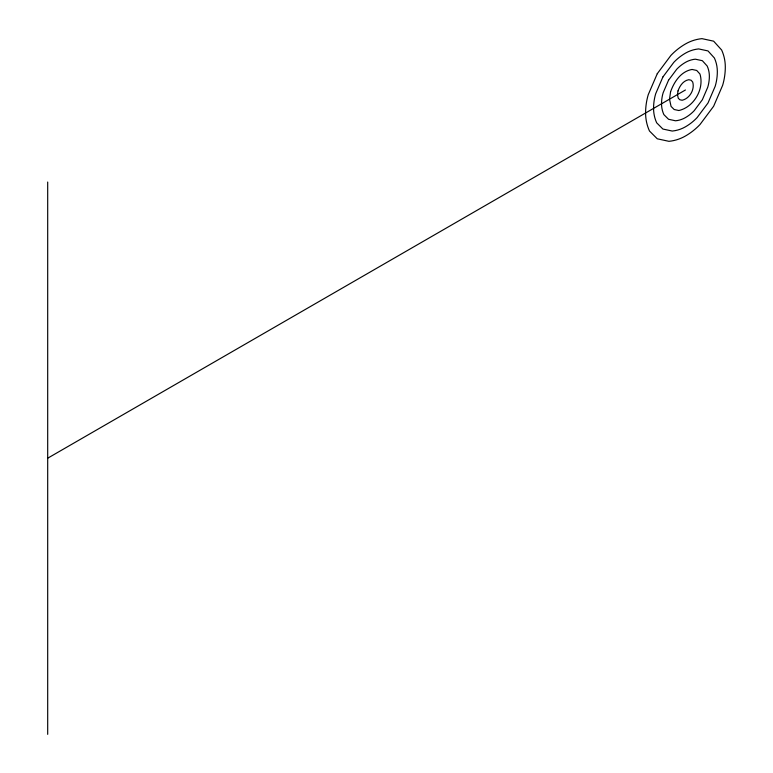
<?xml version="1.0" encoding="UTF-8"?>
<svg xmlns="http://www.w3.org/2000/svg" width="773" height="773" viewBox="0 0 773 773"><rect width="100%" height="100%" fill="white"/><g stroke="black" fill="none" stroke-linecap="round" stroke-linejoin="round"><path stroke-width="1.16" d="M47.694 458.196L685.448 89.987M47.694 182.042L47.694 734.35M670.568 91.852L669.505 99.195L671.061 106.394L674.172 109.515L678.839 110.52C693.97 107.118 704.551 88.798 699.932 73.995L696.724 70.459L692.048 69.454C680.907 71.416 674.056 81.87 670.568 91.852M678.008 90.914L677.477 94.586L678.25 98.19L679.815 99.746L682.144 100.248C689.709 98.558 694.995 89.388 692.685 81.996L691.081 80.218L688.753 79.716C683.177 80.701 679.747 85.929 678.008 90.914M657.263 73.715L648.257 94.654A64.42 64.42 0 0 0 645.59 113.003A43.675 43.675 0 0 0 649.475 131.004L657.263 138.802L668.935 141.324A41.133 41.133 0 0 0 685.448 136.009A64.42 64.42 0 0 0 700 124.53L713.634 106.259L722.639 85.32A64.42 64.42 0 0 0 725.306 66.971A41.133 41.133 0 0 0 721.653 50.023L713.634 41.172L701.961 38.65A41.133 41.133 0 0 0 685.448 43.964A64.42 64.42 0 0 0 670.887 55.443L657.263 73.715M662.896 76.971L655.697 93.717A51.53 51.53 0 0 0 653.562 108.394A34.94 34.94 0 0 0 656.664 122.801L662.896 129.043L672.239 131.052A32.901 32.901 0 0 0 685.448 126.811A51.53 51.53 0 0 0 697.091 117.622L708 103.002L715.199 86.257A51.53 51.53 0 0 0 717.334 71.58A32.901 32.901 0 0 0 714.407 58.014L708 50.931L698.657 48.921A32.901 32.901 0 0 0 685.448 53.163A51.53 51.53 0 0 0 673.805 62.352L662.896 76.971M668.539 80.218L663.137 92.779A38.65 38.65 0 0 0 661.533 103.795A26.205 26.205 0 0 0 663.862 114.597L668.539 119.274L675.544 120.791A24.678 24.678 0 0 0 685.448 117.602A38.65 38.65 0 0 0 694.183 110.713L702.357 99.746L707.759 87.185A38.65 38.65 0 0 0 709.363 76.179A24.678 24.678 0 0 0 707.169 66.005L702.357 60.7L695.352 59.183A24.678 24.678 0 0 0 685.448 62.371A38.65 38.65 0 0 0 676.713 69.261L668.539 80.218"/></g></svg>
